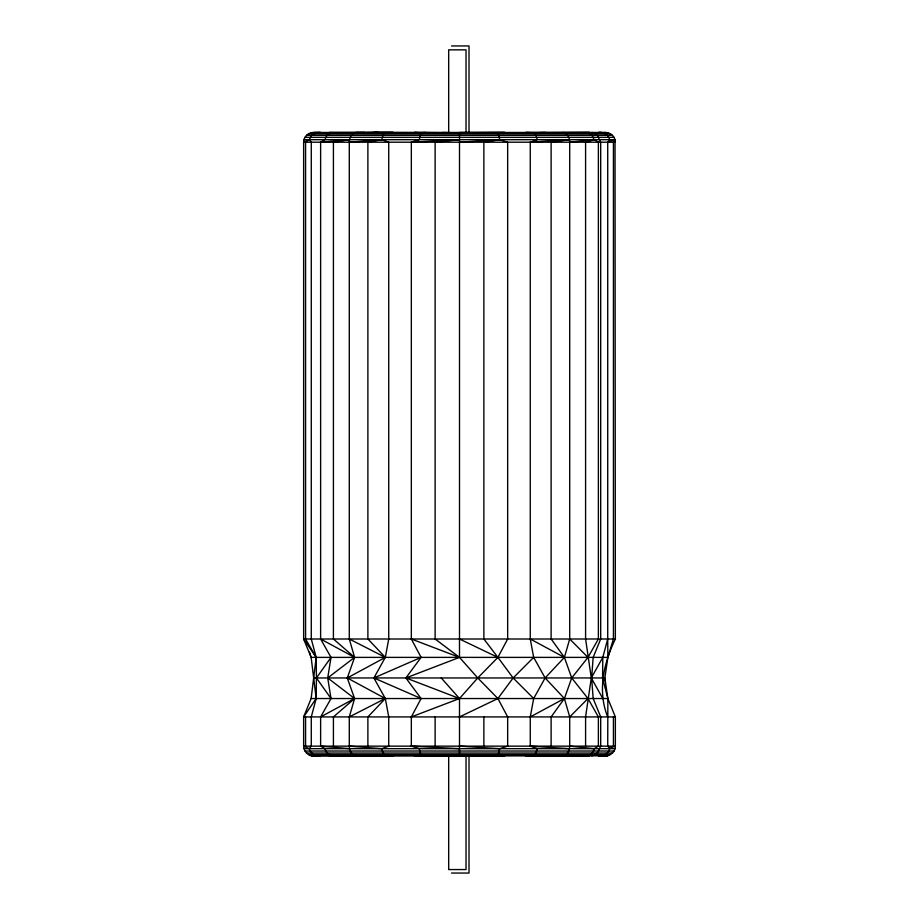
<?xml version="1.0" encoding="UTF-8"?>
<svg xmlns="http://www.w3.org/2000/svg" width="919" height="919" viewBox="0 0 919 919"><rect width="100%" height="100%" fill="white"/><g stroke="black" fill="none" stroke-linecap="round" stroke-linejoin="round"><path stroke-width="1.38" d="M313.379 132.462L320.536 132.462L310.863 132.795L608.137 132.795L598.464 132.462C603.404 131.831 608.516 134.714 609.722 139.688L607.723 142.204L607.723 639.004L602.807 657.384L602.577 677.958L607.861 698.532L615.362 716.923L615.362 746.148C615.42 754.821 605.483 757.348 598.464 755.889C603.404 756.521 608.516 753.637 609.722 748.675L607.723 746.148L607.861 698.532L604.863 677.958L607.861 657.384L613.433 639.004L613.433 142.204L615.029 139.688C613.892 135.53 609.917 132.485 605.621 132.462L313.379 132.462C308.175 132.428 303.615 136.988 303.638 142.204L303.638 639.004L311.139 657.384L316.193 698.532L311.277 716.923L311.277 746.148L309.278 748.675C310.484 753.637 315.596 756.521 320.536 755.889M393.16 755.889L356.181 755.889C351.483 755.556 349.277 750.295 349.289 746.148L349.289 716.923L354.596 698.532L347.279 677.958L354.596 657.384L349.289 639.004L349.289 142.204C349.277 138.057 351.483 132.795 356.181 132.462L449.552 132.704M589.688 755.889L562.819 755.889C567.517 755.556 569.723 750.295 569.711 746.148L569.711 716.923L564.404 698.532L545.116 677.958L533.675 657.384L530.263 639.004L530.263 142.204L537.259 139.688L536.007 135.311L533.824 132.795L525.84 132.462L589.688 132.462L533.824 132.795L545.381 132.462M314.103 755.809L310.863 755.556L608.137 755.556L313.379 755.889C308.175 755.923 303.615 751.363 303.638 746.148L303.638 716.923L311.139 698.532L316.193 657.384L311.277 639.004L311.277 142.204L309.278 139.688L311.713 135.311L315.929 132.795M604.587 680.703L604.863 677.958L314.137 677.958M438.34 755.717L414.343 755.889L421.028 755.556L419.248 748.675L411.333 746.148L411.333 716.923L421.097 698.532L405.876 677.958L421.097 657.384L411.333 639.004L411.333 142.204L459.5 139.688L435.124 142.204L435.124 639.004L459.5 657.384L477.754 677.958L497.903 698.532L507.667 716.923L507.667 746.148L499.752 748.675L497.972 755.556L482.36 755.889M551.113 746.148L551.113 716.923L564.404 698.532L571.721 677.958L587.988 657.384L598.372 639.004L598.372 142.204L594.191 139.688L585.587 142.204L585.587 639.004L591.285 677.958L585.587 716.923L585.587 746.148M373.619 132.462L393.16 132.462L330.771 132.795L326.992 135.311L324.809 139.688L320.628 142.204L320.628 639.004L331.012 657.384L327.715 677.958L331.012 698.532L320.628 716.923L320.628 746.148L324.809 748.675L326.992 753.04L330.771 755.556L329.312 755.889L341.857 755.728M349.289 746.148L381.741 748.675L388.737 746.148L388.737 716.923L385.325 698.532L373.884 677.958L385.325 657.384L388.737 639.004L388.737 142.204L381.741 139.688L349.289 142.204M547.368 755.705L525.84 755.889L533.824 755.556L536.007 753.04L537.259 748.675L530.263 746.148L530.263 716.923L533.675 698.532L545.116 677.958L564.404 657.384L569.711 639.004L569.711 142.204C569.723 138.057 567.517 132.795 562.819 132.462M530.263 142.204L569.47 139.688L551.113 142.204L551.113 639.004L564.404 657.384L571.721 677.958L587.988 698.532L598.372 716.923L598.372 746.148L594.191 748.675C592.801 756.463 583.933 756.463 577.706 755.889M303.971 139.688L615.029 139.688L615.362 639.004C603.68 663.07 597.316 691.226 607.723 716.923M411.333 716.923L459.5 698.532L477.754 677.958L497.903 657.384L507.667 639.004L507.667 142.204L499.752 139.688L459.5 142.204M602.807 657.384L591.285 677.958L602.807 698.532M425.394 132.462L421.028 132.795L419.248 139.688L411.333 142.204M331.012 657.384L316.423 677.958L316.193 698.532L303.638 716.923L615.362 716.923M385.176 132.795L382.993 135.311L381.741 139.688L367.887 142.204L367.887 639.004L385.325 657.384L347.279 677.958L385.325 698.532L367.887 716.923L367.887 746.148M569.711 716.923L587.988 698.532M533.675 657.384L513.124 677.958L497.903 698.532L459.5 716.923M320.628 142.204L349.53 139.688L333.413 142.204L333.413 639.004L354.596 657.384L327.715 677.958L354.596 698.532L333.413 716.923L333.413 746.148M320.628 716.923L354.596 698.532M530.263 716.923L564.404 698.532M349.289 716.923L385.325 698.532M315.183 755.889L315.929 755.556L313.379 755.889M421.097 657.384L373.884 677.958L421.097 698.532M465.14 132.75L504.657 132.462L459.5 132.462L459.5 657.384L405.876 677.958L459.5 698.532L459.5 755.889L504.657 755.889M607.723 142.204L615.029 139.688M591.87 755.889L597.35 753.04L600.693 746.148L600.693 716.923L593.169 698.532L591.629 677.958L593.169 657.384L600.693 639.004L600.693 142.204L597.35 135.311L593.41 132.795M603.071 132.795L605.621 132.462M569.711 142.204L594.191 139.688L592.008 135.311L588.229 132.795M603.817 755.889L608.137 755.556M330.771 132.795L329.312 132.462L364.602 132.462M373.619 755.889L385.176 755.556L382.993 753.04L381.741 748.675M341.294 755.889L354.401 755.556L344.636 755.694M545.381 755.889L564.599 755.556L550.24 755.682M436.64 755.889L459.5 755.556L442.567 755.682M354.401 132.795L378.318 132.462M451.516 45.95L469.012 45.95L469.012 132.106M308.508 133.772L610.492 133.772M306.498 135.311L612.502 135.311M304.947 137.333L614.053 137.333M615.362 142.204L303.638 142.204L309.278 139.688L305.567 142.204L305.567 639.004L316.193 657.384L316.423 677.958L331.012 698.532M615.362 639.004L303.638 639.004L316.193 657.384M311.139 698.532L607.861 698.532M615.362 746.148L303.638 746.148L309.278 748.675M303.971 748.675L615.029 748.675L607.723 746.148M304.947 751.018L614.053 751.018M306.498 753.04L612.502 753.04M308.508 754.591L610.492 754.591M451.516 873.05L469.012 873.05L469.012 755.303M459.5 132.795L414.343 132.462L421.028 132.795M442.326 132.462L449.483 132.6M310.863 755.556L313.632 755.659M411.333 746.148L459.5 748.675M459.5 746.148L499.752 748.675M530.263 746.148L569.47 748.675M320.628 746.148L349.53 748.675M569.711 746.148L594.191 748.675M591.87 132.462L593.743 132.795M411.333 639.004L459.5 657.384M459.5 639.004L497.903 657.384L513.124 677.958L533.675 698.532M349.289 639.004L385.325 657.384M530.263 639.004L564.404 657.384M320.628 639.004L354.596 657.384M569.711 639.004L587.988 657.384M441.246 677.958L459.5 698.532M497.903 657.384L483.876 639.004L483.876 142.204L499.752 139.688L497.972 132.795M309.542 652.134L311.139 657.384L607.861 657.384L607.723 639.004M613.433 716.923L613.433 746.148M483.876 716.923L483.876 746.148M466.025 133.106L466.025 49.844L448.679 49.844L448.679 133.106M466.025 756.142L466.025 869.558L448.679 869.558L448.679 756.142M435.124 716.923L435.124 746.148M305.567 716.923L305.567 746.148"/></g></svg>
